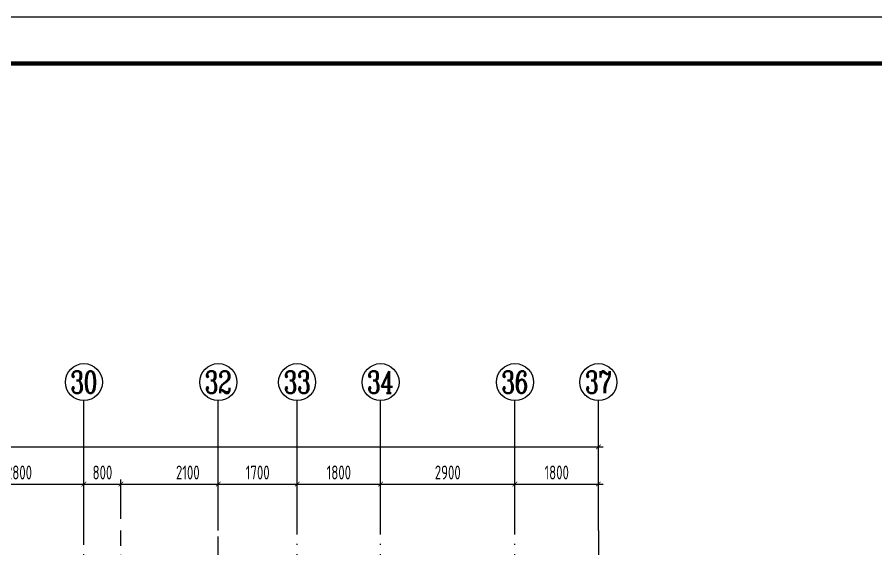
# Model space of a CAD drawing. Extents: x -812054 to 22247, y -644080 to 1003627.
# Drawn here: x -444217 to -425693, y -415108 to -403634 of the extents above; entities that cross this region are included whole.
import ezdxf
from ezdxf.enums import TextEntityAlignment as Align

# ---------------------------------------------------------------- set-up
doc = ezdxf.new("R2010")
doc.units = 0
doc.header["$LTSCALE"] = 1000
doc.linetypes.add('DOTE', pattern=[2.42, 2, -0.2, 0.02, -0.2])
doc.layers.get('0').update_dxf_attribs({"linetype": 'CONTINUOUS'})
doc.layers.get('DEFPOINTS').update_dxf_attribs({"linetype": 'CONTINUOUS'})
for name, color, linetype in [('-TK', 7, 'CONTINUOUS'), ('A-AXIS', 1, 'CONTINUOUS'), ('A-DOTE', 10, 'DOTE'), ('AXIS_NUM', 7, 'CONTINUOUS'), ('S-Y一般标注', 3, 'CONTINUOUS')]:
    doc.layers.add(name, color=color, linetype=linetype)
doc.styles.add('TSSD_Axis', font='complex.shx', dxfattribs={"width": 0.7, "bigfont": 'hztxt.shx'})
doc.styles.add('TSSD_DIMENSION', font='Tssdeng.shx', dxfattribs={"width": 0.7, "bigfont": 'tssdchn.shx'})
doc.dimstyles.new('TSSD_100_100', dxfattribs={"dimtxt": 300, "dimasz": 100, "dimexe": 100, "dimexo": 250, "dimgap": 100, "dimtad": 1, "dimdec": 0, "dimzin": 0, "dimdsep": 46, "dimtxsty": 'TSSD_DIMENSION', "dimblk": 'ARCHTICK', "dimcen": 0, "dimdle": 100, "dimclrt": 7, "dimadec": 0, "dimazin": 0, "dimtfac": 1, "dimtdec": 0, "dimtix": 1, "dimtmove": 2, "dimatfit": 3, "dimldrblk": 'ARCHTICK', "dimfxl": 1, "dimtolj": 1, "dimtzin": 0, "dimarcsym": 0})

# ---------------------------------------------------------------- blocks, each defined once
blk = doc.blocks.new('ts_axno')
at = {"color": 0, "linetype": 'ByBlock', "lineweight": -2}
blk.add_circle((0, 0), 0.5, dxfattribs=at)
at = {"color": 0, "linetype": 'ByBlock', "lineweight": -2, "style": 'TSSD_Axis', "width": 0.7}
blk.add_attdef('A', text='', height=0.6, dxfattribs=at).set_placement((0, 0), align=Align.MIDDLE_CENTER)
blk = doc.blocks.new('_ArchTick')
at = {"color": 0, "linetype": 'ByBlock', "const_width": 0.15}
blk.add_lwpolyline([(-0.5, -0.5), (0.5, 0.5)], dxfattribs=at)
blk = doc.blocks.new('*D153')
at = {"layer": 'DEFPOINTS', "color": 0, "transparency": 16777216}
for p in [(43500, 19250), (40700, 18250), (43500, 18250)]:
    blk.add_point(p, dxfattribs=at)
at = {"layer": 'S-Y一般标注', "color": 0, "lineweight": -2, "transparency": 16777216}
for p, q in [((40700, 18500), (40700, 19350)), ((43500, 18500), (43500, 19350)), ((40600, 19250), (43600, 19250))]:
    blk.add_line(p, q, dxfattribs=at)
at = {"layer": 'S-Y一般标注', "color": 0, "lineweight": -2, "transparency": 16777216, "xscale": 100, "yscale": 100, "zscale": 100, "rotation": 180}
blk.add_blockref('_ArchTick', (40700, 19250), dxfattribs=at)
at = {"layer": 'S-Y一般标注', "color": 0, "lineweight": -2, "transparency": 16777216, "xscale": 100, "yscale": 100, "zscale": 100}
blk.add_blockref('_ArchTick', (43500, 19250), dxfattribs=at)
at = {"layer": 'S-Y一般标注', "color": 7, "transparency": 16777216, "insert": (42100, 19500), "char_height": 300, "attachment_point": 5, "style": 'TSSD_DIMENSION'}
blk.add_mtext('\\A1;2800', dxfattribs=at)
blk = doc.blocks.new('*D154')
at = {"layer": 'DEFPOINTS', "color": 0, "transparency": 16777216}
for p in [(46400, 19250), (44300, 18250), (46400, 18250)]:
    blk.add_point(p, dxfattribs=at)
at = {"layer": 'S-Y一般标注', "color": 0, "lineweight": -2, "transparency": 16777216}
for p, q in [((44300, 18500), (44300, 19350)), ((46400, 18500), (46400, 19350)), ((44200, 19250), (46500, 19250))]:
    blk.add_line(p, q, dxfattribs=at)
at = {"layer": 'S-Y一般标注', "color": 0, "lineweight": -2, "transparency": 16777216, "xscale": 100, "yscale": 100, "zscale": 100, "rotation": 180}
blk.add_blockref('_ArchTick', (44300, 19250), dxfattribs=at)
at = {"layer": 'S-Y一般标注', "color": 0, "lineweight": -2, "transparency": 16777216, "xscale": 100, "yscale": 100, "zscale": 100}
blk.add_blockref('_ArchTick', (46400, 19250), dxfattribs=at)
at = {"layer": 'S-Y一般标注', "color": 7, "transparency": 16777216, "insert": (45742, 19500), "char_height": 300, "attachment_point": 5, "style": 'TSSD_DIMENSION'}
blk.add_mtext('\\A1;2100', dxfattribs=at)
blk = doc.blocks.new('*D155')
at = {"layer": 'DEFPOINTS', "color": 0, "transparency": 16777216}
for p in [(48100, 19250), (46400, 18250), (48100, 18250)]:
    blk.add_point(p, dxfattribs=at)
at = {"layer": 'S-Y一般标注', "color": 0, "lineweight": -2, "transparency": 16777216}
for p, q in [((46400, 18500), (46400, 19350)), ((48100, 18500), (48100, 19350)), ((46300, 19250), (48200, 19250))]:
    blk.add_line(p, q, dxfattribs=at)
at = {"layer": 'S-Y一般标注', "color": 0, "lineweight": -2, "transparency": 16777216, "xscale": 100, "yscale": 100, "zscale": 100, "rotation": 180}
blk.add_blockref('_ArchTick', (46400, 19250), dxfattribs=at)
at = {"layer": 'S-Y一般标注', "color": 0, "lineweight": -2, "transparency": 16777216, "xscale": 100, "yscale": 100, "zscale": 100}
blk.add_blockref('_ArchTick', (48100, 19250), dxfattribs=at)
at = {"layer": 'S-Y一般标注', "color": 7, "transparency": 16777216, "insert": (47250, 19500), "char_height": 300, "attachment_point": 5, "style": 'TSSD_DIMENSION'}
blk.add_mtext('\\A1;1700', dxfattribs=at)
blk = doc.blocks.new('*D156')
at = {"layer": 'DEFPOINTS', "color": 0, "transparency": 16777216}
for p in [(49900, 19250), (48100, 18250), (49900, 18250)]:
    blk.add_point(p, dxfattribs=at)
at = {"layer": 'S-Y一般标注', "color": 0, "lineweight": -2, "transparency": 16777216}
for p, q in [((48100, 18500), (48100, 19350)), ((49900, 18500), (49900, 19350)), ((48000, 19250), (50000, 19250))]:
    blk.add_line(p, q, dxfattribs=at)
at = {"layer": 'S-Y一般标注', "color": 0, "lineweight": -2, "transparency": 16777216, "xscale": 100, "yscale": 100, "zscale": 100, "rotation": 180}
blk.add_blockref('_ArchTick', (48100, 19250), dxfattribs=at)
at = {"layer": 'S-Y一般标注', "color": 0, "lineweight": -2, "transparency": 16777216, "xscale": 100, "yscale": 100, "zscale": 100}
blk.add_blockref('_ArchTick', (49900, 19250), dxfattribs=at)
at = {"layer": 'S-Y一般标注', "color": 7, "transparency": 16777216, "insert": (49000, 19500), "char_height": 300, "attachment_point": 5, "style": 'TSSD_DIMENSION'}
blk.add_mtext('\\A1;1800', dxfattribs=at)
blk = doc.blocks.new('*D157')
at = {"layer": 'DEFPOINTS', "color": 0, "transparency": 16777216}
for p in [(52800, 19250), (49900, 18250), (52800, 18250)]:
    blk.add_point(p, dxfattribs=at)
at = {"layer": 'S-Y一般标注', "color": 0, "lineweight": -2, "transparency": 16777216}
for p, q in [((49900, 18500), (49900, 19350)), ((52800, 18500), (52800, 19350)), ((49800, 19250), (52900, 19250))]:
    blk.add_line(p, q, dxfattribs=at)
at = {"layer": 'S-Y一般标注', "color": 0, "lineweight": -2, "transparency": 16777216, "xscale": 100, "yscale": 100, "zscale": 100, "rotation": 180}
blk.add_blockref('_ArchTick', (49900, 19250), dxfattribs=at)
at = {"layer": 'S-Y一般标注', "color": 0, "lineweight": -2, "transparency": 16777216, "xscale": 100, "yscale": 100, "zscale": 100}
blk.add_blockref('_ArchTick', (52800, 19250), dxfattribs=at)
at = {"layer": 'S-Y一般标注', "color": 7, "transparency": 16777216, "insert": (51350, 19500), "char_height": 300, "attachment_point": 5, "style": 'TSSD_DIMENSION'}
blk.add_mtext('\\A1;2900', dxfattribs=at)
blk = doc.blocks.new('*D158')
at = {"layer": 'DEFPOINTS', "color": 0, "transparency": 16777216}
for p in [(54600, 19250), (52800, 18250), (54600, 18250)]:
    blk.add_point(p, dxfattribs=at)
at = {"layer": 'S-Y一般标注', "color": 0, "lineweight": -2, "transparency": 16777216}
for p, q in [((52800, 18500), (52800, 19350)), ((54600, 18500), (54600, 19350)), ((52700, 19250), (54700, 19250))]:
    blk.add_line(p, q, dxfattribs=at)
at = {"layer": 'S-Y一般标注', "color": 0, "lineweight": -2, "transparency": 16777216, "xscale": 100, "yscale": 100, "zscale": 100, "rotation": 180}
blk.add_blockref('_ArchTick', (52800, 19250), dxfattribs=at)
at = {"layer": 'S-Y一般标注', "color": 0, "lineweight": -2, "transparency": 16777216, "xscale": 100, "yscale": 100, "zscale": 100}
blk.add_blockref('_ArchTick', (54600, 19250), dxfattribs=at)
at = {"layer": 'S-Y一般标注', "color": 7, "transparency": 16777216, "insert": (53700, 19500), "char_height": 300, "attachment_point": 5, "style": 'TSSD_DIMENSION'}
blk.add_mtext('\\A1;1800', dxfattribs=at)
blk = doc.blocks.new('*D159')
at = {"layer": 'DEFPOINTS', "color": 0, "transparency": 16777216}
for p in [(54600, 20050), (4600, 18250), (54600, 18250)]:
    blk.add_point(p, dxfattribs=at)
at = {"layer": 'S-Y一般标注', "color": 0, "lineweight": -2, "transparency": 16777216}
for p, q in [((4500, 20050), (54700, 20050)), ((4600, 18500), (4600, 20150)), ((54600, 18500), (54600, 20150))]:
    blk.add_line(p, q, dxfattribs=at)
at = {"layer": 'S-Y一般标注', "color": 0, "lineweight": -2, "transparency": 16777216, "xscale": 100, "yscale": 100, "zscale": 100, "rotation": 180}
blk.add_blockref('_ArchTick', (4600, 20050), dxfattribs=at)
at = {"layer": 'S-Y一般标注', "color": 0, "lineweight": -2, "transparency": 16777216, "xscale": 100, "yscale": 100, "zscale": 100}
blk.add_blockref('_ArchTick', (54600, 20050), dxfattribs=at)
at = {"layer": 'S-Y一般标注', "color": 7, "transparency": 16777216, "insert": (29600, 20300), "char_height": 300, "attachment_point": 5, "style": 'TSSD_DIMENSION'}
blk.add_mtext('\\A1;50000', dxfattribs=at)
blk = doc.blocks.new('*D173')
at = {"layer": 'DEFPOINTS', "color": 0, "transparency": 16777216}
for p in [(44300, 19250), (43500, 18250), (44300, 18250)]:
    blk.add_point(p, dxfattribs=at)
at = {"layer": 'S-Y一般标注', "color": 0, "lineweight": -2, "transparency": 16777216}
for p, q in [((43500, 18500), (43500, 19350)), ((44300, 18500), (44300, 19350)), ((43400, 19250), (44400, 19250))]:
    blk.add_line(p, q, dxfattribs=at)
at = {"layer": 'S-Y一般标注', "color": 0, "lineweight": -2, "transparency": 16777216, "xscale": 100, "yscale": 100, "zscale": 100, "rotation": 180}
blk.add_blockref('_ArchTick', (43500, 19250), dxfattribs=at)
at = {"layer": 'S-Y一般标注', "color": 0, "lineweight": -2, "transparency": 16777216, "xscale": 100, "yscale": 100, "zscale": 100}
blk.add_blockref('_ArchTick', (44300, 19250), dxfattribs=at)
at = {"layer": 'S-Y一般标注', "color": 7, "transparency": 16777216, "insert": (43900, 19500), "char_height": 300, "attachment_point": 5, "style": 'TSSD_DIMENSION'}
blk.add_mtext('\\A1;800', dxfattribs=at)
blk = doc.blocks.new('A1')
blk.add_lwpolyline([(0, 59400), (0, 0), (84100, 0), (84100, 59400)], close=True)
at = {"const_width": 100}
blk.add_lwpolyline([(2500, 58400), (2500, 1000), (83100, 1000), (83100, 58400)], close=True, dxfattribs=at)
blk = doc.blocks.new('20210726.16395156')
at = {"layer": 'A-AXIS'}
for p, q in [((43500, 18249.9), (43500, 21049.9)), ((46400, 18249.9), (46400, 21049.9)), ((48100, 18249.9), (48100, 21049.9)), ((49900, 18249.9), (49900, 21049.9)), ((52800, 18249.9), (52800, 21049.9)), ((54600, 18249.9), (54600, 21049.9))]:
    blk.add_line(p, q, dxfattribs=at)
at = {"layer": 'A-DOTE'}
for p, q in [((43500, 13100.3), (43500, 18249.9)), ((44300, 15500), (44300, 18249.9)), ((46400, 13700), (46400, 18249.9)), ((48100, 10900), (48100, 18249.9)), ((49900, 10900), (49900, 18249.9)), ((52800, 10900), (52800, 18249.9)), ((54600, 18249.9), (54600, 3600))]:
    blk.add_line(p, q, dxfattribs=at)
at = {"layer": 'A-AXIS'}
ref = blk.add_blockref('ts_axno', (43500, 21449.9), dxfattribs=dict(at, xscale=800, yscale=800, zscale=800))
ref.add_attrib('18', '30', dxfattribs={"layer": 'AXIS_NUM', "height": 480, "style": 'TSSD_Axis', "width": 0.7}).set_placement((43500, 21449.9), align=Align.MIDDLE_CENTER)
ref = blk.add_blockref('ts_axno', (46400, 21449.9), dxfattribs=dict(at, xscale=800, yscale=800, zscale=800))
ref.add_attrib('19', '32', dxfattribs={"layer": 'AXIS_NUM', "height": 480, "style": 'TSSD_Axis', "width": 0.7}).set_placement((46400, 21449.9), align=Align.MIDDLE_CENTER)
ref = blk.add_blockref('ts_axno', (48100, 21449.9), dxfattribs=dict(at, xscale=800, yscale=800, zscale=800))
ref.add_attrib('20', '33', dxfattribs={"layer": 'AXIS_NUM', "height": 480, "style": 'TSSD_Axis', "width": 0.7}).set_placement((48100, 21449.9), align=Align.MIDDLE_CENTER)
ref = blk.add_blockref('ts_axno', (49900, 21449.9), dxfattribs=dict(at, xscale=800, yscale=800, zscale=800))
ref.add_attrib('21', '34', dxfattribs={"layer": 'AXIS_NUM', "height": 480, "style": 'TSSD_Axis', "width": 0.7}).set_placement((49900, 21449.9), align=Align.MIDDLE_CENTER)
ref = blk.add_blockref('ts_axno', (52800, 21449.9), dxfattribs=dict(at, xscale=800, yscale=800, zscale=800))
ref.add_attrib('22', '36', dxfattribs={"layer": 'AXIS_NUM', "height": 480, "style": 'TSSD_Axis', "width": 0.7}).set_placement((52800, 21449.9), align=Align.MIDDLE_CENTER)
ref = blk.add_blockref('ts_axno', (54600, 21449.9), dxfattribs=dict(at, xscale=800, yscale=800, zscale=800))
ref.add_attrib('23', '37', dxfattribs={"layer": 'AXIS_NUM', "height": 480, "style": 'TSSD_Axis', "width": 0.7}).set_placement((54600, 21449.9), align=Align.MIDDLE_CENTER)
at = {"layer": 'S-Y一般标注'}
for base, p1, p2, picture, middle in [((54600, 20049.9), (4600, 18249.9), (54600, 18249.9), '*D159', (29600, 20299.9)), ((43500, 19249.9), (40700, 18249.9), (43500, 18249.9), '*D153', (42100, 19499.9)), ((44300, 19249.9), (43500, 18249.9), (44300, 18249.9), '*D173', (43900, 19499.9)), ((48100, 19249.9), (46400, 18249.9), (48100, 18249.9), '*D155', (47250, 19499.9)), ((49900, 19249.9), (48100, 18249.9), (49900, 18249.9), '*D156', (49000, 19499.9)), ((52800, 19249.9), (49900, 18249.9), (52800, 18249.9), '*D157', (51350, 19499.9)), ((54600, 19249.9), (52800, 18249.9), (54600, 18249.9), '*D158', (53700, 19499.9))]:
    dim = blk.add_linear_dim(base=base, p1=p1, p2=p2, dimstyle='TSSD_100_100', dxfattribs=at)
    dim.commit()
    dim.dimension.update_dxf_attribs({"geometry": picture, "text_midpoint": middle})
dim = blk.add_linear_dim(base=(46400, 19249.9), p1=(44300, 18249.9), p2=(46400, 18249.9), dimstyle='TSSD_100_100', dxfattribs=at)
dim.commit()
dim.dimension.update_dxf_attribs({"geometry": '*D154', "text_midpoint": (45741.9, 19499.9), "dimtype": 160})

msp = doc.modelspace()

# ---------------------------------------------------------------- block references
at = {"layer": '-TK'}
msp.add_blockref('A1', (-495656.77, -463034.48), dxfattribs=at)
at = {"layer": 'A-DOTE'}
msp.add_blockref('20210726.16395156', (-486277.95, -432960.19), dxfattribs=at)

doc.saveas('drawing.dxf')
